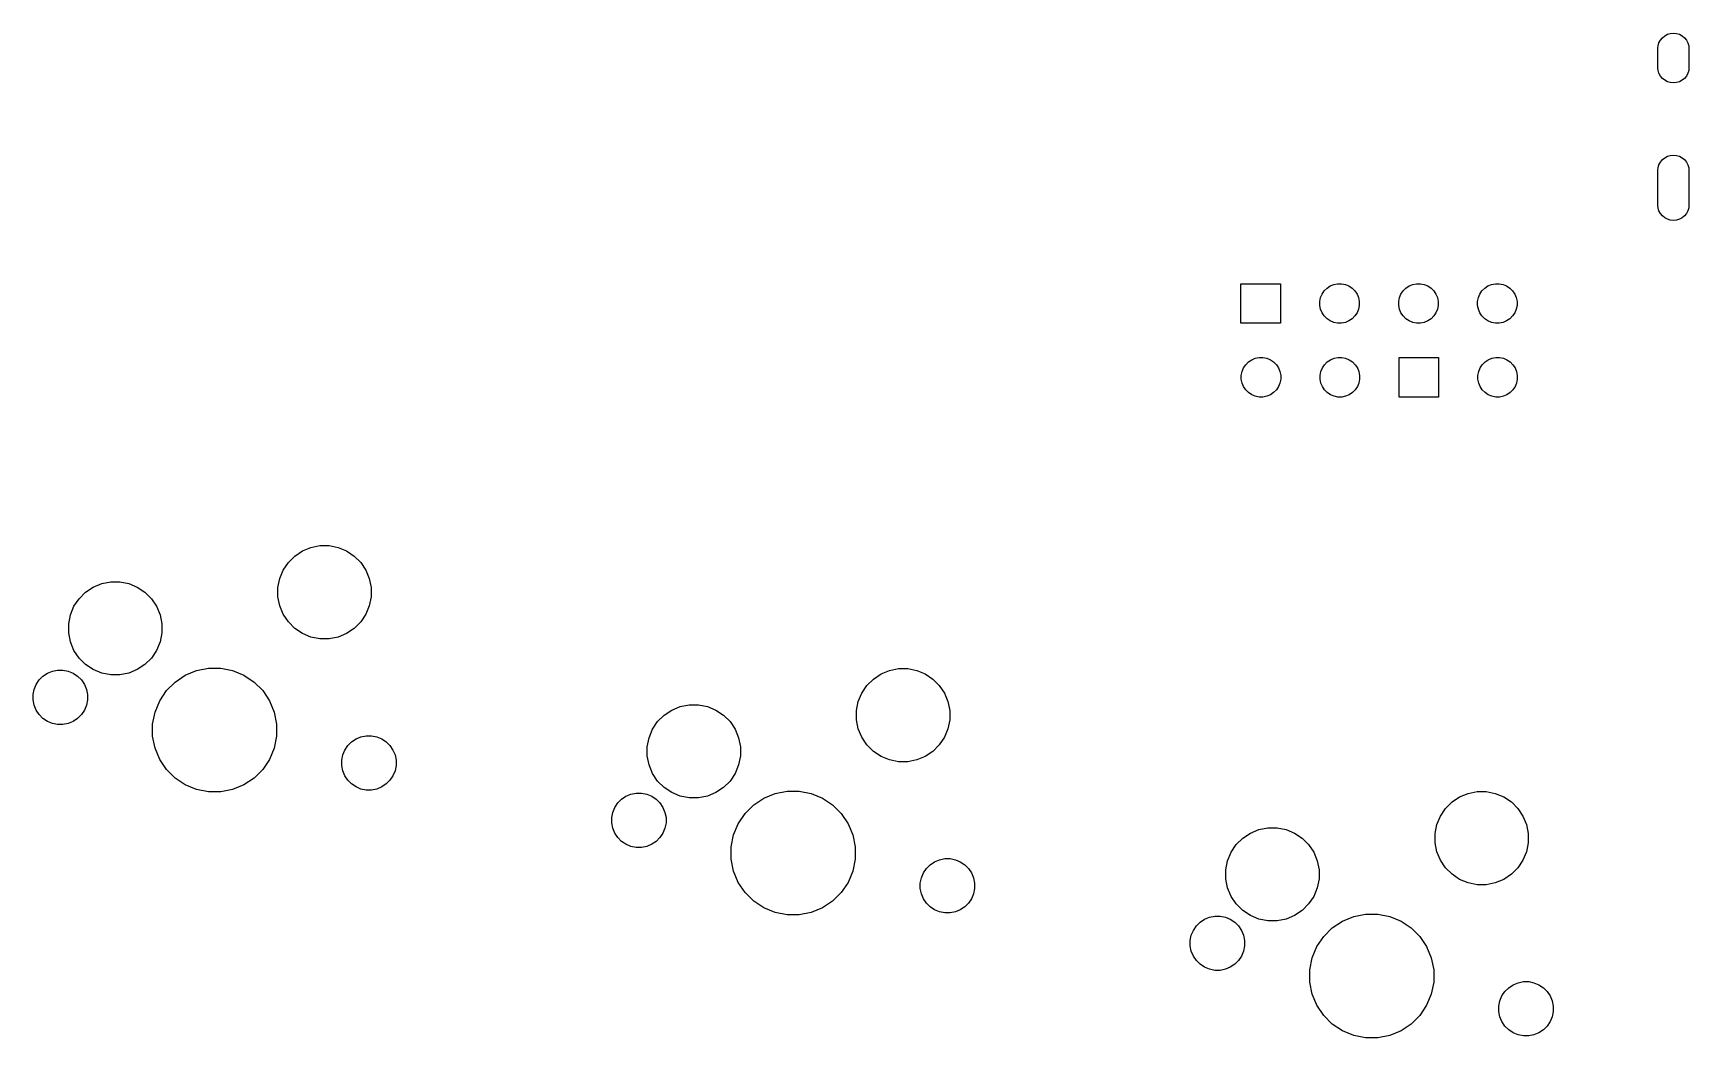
# Model space of a CAD drawing. Extents: x 25 to 359, y 20 to 134.
# Drawn here: x 136.3 to 189.7, y 101.8 to 134.1 of the extents above; entities that cross this region are included whole.
import ezdxf

# ---------------------------------------------------------------- set-up
doc = ezdxf.new("R2010")
doc.units = 0
doc.layers.add('BLACK', color=7, linetype='CONTINUOUS')

msp = doc.modelspace()

# ---------------------------------------------------------------- linework, layer by layer
at = {"layer": 'BLACK', "linetype": 'CONTINUOUS'}
for p, q in [((188.687, 133.81), (188.734, 133.897)), ((188.734, 133.897), (188.796, 133.973)), ((188.796, 133.973), (188.872, 134.035)), ((188.872, 134.035), (188.959, 134.082)), ((188.959, 134.082), (189.053, 134.11)), ((189.053, 134.11), (189.151, 134.12)), ((189.151, 134.12), (189.25, 134.11)), ((189.25, 134.11), (189.344, 134.082)), ((189.344, 134.082), (189.431, 134.035)), ((189.431, 134.035), (189.507, 133.973)), ((189.507, 133.973), (189.569, 133.897)), ((189.569, 133.897), (189.616, 133.81)), ((188.651, 133.642), (188.659, 133.715)), ((188.651, 132.993), (188.651, 133.642)), ((188.659, 133.715), (188.687, 133.81)), ((189.616, 133.81), (189.644, 133.715)), ((189.644, 133.715), (189.651, 133.642)), ((189.651, 133.642), (189.651, 132.993)), ((188.659, 132.919), (188.651, 132.993)), ((188.687, 132.825), (188.659, 132.919)), ((188.734, 132.738), (188.687, 132.825)), ((189.616, 132.825), (189.569, 132.738)), ((189.644, 132.919), (189.616, 132.825)), ((189.651, 132.993), (189.644, 132.919)), ((188.796, 132.662), (188.734, 132.738)), ((188.872, 132.6), (188.796, 132.662)), ((188.959, 132.553), (188.872, 132.6)), ((189.053, 132.525), (188.959, 132.553)), ((189.151, 132.515), (189.053, 132.525)), ((189.25, 132.525), (189.151, 132.515)), ((189.344, 132.553), (189.25, 132.525)), ((189.431, 132.6), (189.344, 132.553)), ((189.507, 132.662), (189.431, 132.6)), ((189.569, 132.738), (189.507, 132.662)), ((188.872, 130.105), (188.959, 130.152)), ((188.959, 130.152), (189.053, 130.18)), ((189.053, 130.18), (189.151, 130.19)), ((189.151, 130.19), (189.25, 130.18)), ((189.25, 130.18), (189.344, 130.152)), ((189.344, 130.152), (189.431, 130.105)), ((188.651, 129.712), (188.659, 129.785)), ((188.651, 128.563), (188.651, 129.712)), ((188.659, 129.785), (188.687, 129.88)), ((188.687, 129.88), (188.734, 129.967)), ((188.734, 129.967), (188.796, 130.043)), ((188.796, 130.043), (188.872, 130.105)), ((189.431, 130.105), (189.507, 130.043)), ((189.507, 130.043), (189.569, 129.967)), ((189.569, 129.967), (189.616, 129.88)), ((189.616, 129.88), (189.644, 129.785)), ((189.644, 129.785), (189.651, 129.712)), ((189.651, 129.712), (189.651, 128.563)), ((188.659, 128.489), (188.651, 128.563)), ((189.651, 128.563), (189.644, 128.489)), ((188.687, 128.395), (188.659, 128.489)), ((188.734, 128.308), (188.687, 128.395)), ((188.796, 128.232), (188.734, 128.308)), ((188.872, 128.17), (188.796, 128.232)), ((188.959, 128.123), (188.872, 128.17)), ((189.053, 128.095), (188.959, 128.123)), ((189.151, 128.085), (189.053, 128.095)), ((189.25, 128.095), (189.151, 128.085)), ((189.344, 128.123), (189.25, 128.095)), ((189.431, 128.17), (189.344, 128.123)), ((189.507, 128.232), (189.431, 128.17)), ((189.569, 128.308), (189.507, 128.232)), ((189.616, 128.395), (189.569, 128.308)), ((189.644, 128.489), (189.616, 128.395)), ((175.226, 124.777), (175.226, 126.047)), ((175.226, 126.047), (176.496, 126.047)), ((176.496, 126.047), (176.496, 124.777)), ((177.908, 125.817), (177.997, 125.906)), ((177.997, 125.906), (178.101, 125.975)), ((178.101, 125.975), (178.216, 126.023)), ((178.216, 126.023), (178.339, 126.047)), ((178.339, 126.047), (178.464, 126.047)), ((178.464, 126.047), (178.587, 126.023)), ((178.587, 126.023), (178.702, 125.975)), ((178.702, 125.975), (178.806, 125.906)), ((178.806, 125.906), (178.895, 125.817)), ((180.448, 125.817), (180.537, 125.906)), ((180.537, 125.906), (180.641, 125.975)), ((180.641, 125.975), (180.756, 126.023)), ((180.756, 126.023), (180.879, 126.047)), ((180.879, 126.047), (181.004, 126.047)), ((181.004, 126.047), (181.127, 126.023)), ((181.127, 126.023), (181.242, 125.975)), ((181.242, 125.975), (181.346, 125.906)), ((181.346, 125.906), (181.435, 125.817)), ((182.988, 125.817), (183.077, 125.906)), ((183.077, 125.906), (183.181, 125.975)), ((183.181, 125.975), (183.296, 126.023)), ((183.296, 126.023), (183.419, 126.047)), ((183.419, 126.047), (183.544, 126.047)), ((183.544, 126.047), (183.667, 126.023)), ((183.667, 126.023), (183.782, 125.975)), ((183.782, 125.975), (183.886, 125.906)), ((183.886, 125.906), (183.975, 125.817)), ((177.766, 125.475), (177.791, 125.598)), ((177.766, 125.35), (177.766, 125.475)), ((177.791, 125.227), (177.766, 125.35)), ((177.791, 125.598), (177.839, 125.713)), ((177.839, 125.713), (177.908, 125.817)), ((178.895, 125.817), (178.964, 125.713)), ((178.964, 125.713), (179.012, 125.598)), ((179.012, 125.598), (179.036, 125.475)), ((179.036, 125.35), (179.012, 125.227)), ((179.036, 125.475), (179.036, 125.35)), ((180.306, 125.475), (180.331, 125.598)), ((180.306, 125.35), (180.306, 125.475)), ((180.331, 125.227), (180.306, 125.35)), ((180.331, 125.598), (180.379, 125.713)), ((180.379, 125.713), (180.448, 125.817)), ((181.435, 125.817), (181.504, 125.713)), ((181.504, 125.713), (181.552, 125.598)), ((181.552, 125.598), (181.576, 125.475)), ((181.576, 125.35), (181.552, 125.227)), ((181.576, 125.475), (181.576, 125.35)), ((182.846, 125.475), (182.871, 125.598)), ((182.846, 125.35), (182.846, 125.475)), ((182.871, 125.227), (182.846, 125.35)), ((182.871, 125.598), (182.919, 125.713)), ((182.919, 125.713), (182.988, 125.817)), ((183.975, 125.817), (184.044, 125.713)), ((184.044, 125.713), (184.092, 125.598)), ((184.092, 125.598), (184.116, 125.475)), ((184.116, 125.35), (184.092, 125.227)), ((184.116, 125.475), (184.116, 125.35)), ((177.839, 125.112), (177.791, 125.227)), ((177.908, 125.008), (177.839, 125.112)), ((177.997, 124.919), (177.908, 125.008)), ((178.101, 124.85), (177.997, 124.919)), ((178.216, 124.802), (178.101, 124.85)), ((178.339, 124.777), (178.216, 124.802)), ((178.587, 124.802), (178.464, 124.777)), ((178.702, 124.85), (178.587, 124.802)), ((178.806, 124.919), (178.702, 124.85)), ((178.895, 125.008), (178.806, 124.919)), ((178.964, 125.112), (178.895, 125.008)), ((179.012, 125.227), (178.964, 125.112)), ((180.379, 125.112), (180.331, 125.227)), ((180.448, 125.008), (180.379, 125.112)), ((180.537, 124.919), (180.448, 125.008)), ((180.641, 124.85), (180.537, 124.919)), ((180.756, 124.802), (180.641, 124.85)), ((180.879, 124.777), (180.756, 124.802)), ((181.127, 124.802), (181.004, 124.777)), ((181.242, 124.85), (181.127, 124.802)), ((181.346, 124.919), (181.242, 124.85)), ((181.435, 125.008), (181.346, 124.919)), ((181.504, 125.112), (181.435, 125.008)), ((181.552, 125.227), (181.504, 125.112)), ((182.919, 125.112), (182.871, 125.227)), ((182.988, 125.008), (182.919, 125.112)), ((183.077, 124.919), (182.988, 125.008)), ((183.181, 124.85), (183.077, 124.919)), ((183.296, 124.802), (183.181, 124.85)), ((183.419, 124.777), (183.296, 124.802)), ((183.667, 124.802), (183.544, 124.777)), ((183.782, 124.85), (183.667, 124.802)), ((183.886, 124.919), (183.782, 124.85)), ((183.975, 125.008), (183.886, 124.919)), ((184.044, 125.112), (183.975, 125.008)), ((184.092, 125.227), (184.044, 125.112)), ((176.496, 124.777), (175.226, 124.777)), ((178.464, 124.777), (178.339, 124.777)), ((181.004, 124.777), (180.879, 124.777)), ((183.544, 124.777), (183.419, 124.777)), ((175.236, 123.095), (175.261, 123.218)), ((175.261, 123.218), (175.309, 123.333)), ((175.309, 123.333), (175.378, 123.437)), ((175.378, 123.437), (175.467, 123.526)), ((175.467, 123.526), (175.571, 123.595)), ((175.571, 123.595), (175.686, 123.643)), ((175.686, 123.643), (175.809, 123.667)), ((175.809, 123.667), (175.934, 123.667)), ((175.934, 123.667), (176.057, 123.643)), ((176.057, 123.643), (176.172, 123.595)), ((176.172, 123.595), (176.276, 123.526)), ((176.276, 123.526), (176.365, 123.437)), ((176.365, 123.437), (176.434, 123.333)), ((176.434, 123.333), (176.482, 123.218)), ((176.482, 123.218), (176.506, 123.095)), ((177.776, 123.095), (177.801, 123.218)), ((177.801, 123.218), (177.849, 123.333)), ((177.849, 123.333), (177.918, 123.437)), ((177.918, 123.437), (178.007, 123.526)), ((178.007, 123.526), (178.111, 123.595)), ((178.111, 123.595), (178.226, 123.643)), ((178.226, 123.643), (178.349, 123.667)), ((178.349, 123.667), (178.474, 123.667)), ((178.474, 123.667), (178.597, 123.643)), ((178.597, 123.643), (178.712, 123.595)), ((178.712, 123.595), (178.816, 123.526)), ((178.816, 123.526), (178.905, 123.437)), ((178.905, 123.437), (178.974, 123.333)), ((178.974, 123.333), (179.022, 123.218)), ((179.022, 123.218), (179.046, 123.095)), ((180.316, 122.397), (180.316, 123.667)), ((180.316, 123.667), (181.586, 123.667)), ((181.586, 123.667), (181.586, 122.397)), ((182.856, 123.095), (182.881, 123.218)), ((182.881, 123.218), (182.929, 123.333)), ((182.929, 123.333), (182.998, 123.437)), ((182.998, 123.437), (183.087, 123.526)), ((183.087, 123.526), (183.191, 123.595)), ((183.191, 123.595), (183.306, 123.643)), ((183.306, 123.643), (183.429, 123.667)), ((183.429, 123.667), (183.554, 123.667)), ((183.554, 123.667), (183.677, 123.643)), ((183.677, 123.643), (183.792, 123.595)), ((183.792, 123.595), (183.896, 123.526)), ((183.896, 123.526), (183.985, 123.437)), ((183.985, 123.437), (184.054, 123.333)), ((184.054, 123.333), (184.102, 123.218)), ((184.102, 123.218), (184.126, 123.095)), ((175.236, 122.97), (175.236, 123.095)), ((175.261, 122.847), (175.236, 122.97)), ((175.309, 122.732), (175.261, 122.847)), ((175.378, 122.628), (175.309, 122.732)), ((176.434, 122.732), (176.365, 122.628)), ((176.482, 122.847), (176.434, 122.732)), ((176.506, 122.97), (176.482, 122.847)), ((176.506, 123.095), (176.506, 122.97)), ((177.776, 122.97), (177.776, 123.095)), ((177.801, 122.847), (177.776, 122.97)), ((177.849, 122.732), (177.801, 122.847)), ((177.918, 122.628), (177.849, 122.732)), ((178.974, 122.732), (178.905, 122.628)), ((179.022, 122.847), (178.974, 122.732)), ((179.046, 122.97), (179.022, 122.847)), ((179.046, 123.095), (179.046, 122.97)), ((182.856, 122.97), (182.856, 123.095)), ((182.881, 122.847), (182.856, 122.97)), ((182.929, 122.732), (182.881, 122.847)), ((182.998, 122.628), (182.929, 122.732)), ((184.054, 122.732), (183.985, 122.628)), ((184.102, 122.847), (184.054, 122.732)), ((184.126, 122.97), (184.102, 122.847)), ((184.126, 123.095), (184.126, 122.97)), ((175.467, 122.539), (175.378, 122.628)), ((175.571, 122.47), (175.467, 122.539)), ((175.686, 122.422), (175.571, 122.47)), ((175.809, 122.397), (175.686, 122.422)), ((175.934, 122.397), (175.809, 122.397)), ((176.057, 122.422), (175.934, 122.397)), ((176.172, 122.47), (176.057, 122.422)), ((176.276, 122.539), (176.172, 122.47)), ((176.365, 122.628), (176.276, 122.539)), ((178.007, 122.539), (177.918, 122.628)), ((178.111, 122.47), (178.007, 122.539)), ((178.226, 122.422), (178.111, 122.47)), ((178.349, 122.397), (178.226, 122.422)), ((178.474, 122.397), (178.349, 122.397)), ((178.597, 122.422), (178.474, 122.397)), ((178.712, 122.47), (178.597, 122.422)), ((178.816, 122.539), (178.712, 122.47)), ((178.905, 122.628), (178.816, 122.539)), ((181.586, 122.397), (180.316, 122.397)), ((183.087, 122.539), (182.998, 122.628)), ((183.191, 122.47), (183.087, 122.539)), ((183.306, 122.422), (183.191, 122.47)), ((183.429, 122.397), (183.306, 122.422)), ((183.554, 122.397), (183.429, 122.397)), ((183.677, 122.422), (183.554, 122.397)), ((183.792, 122.47), (183.677, 122.422)), ((183.896, 122.539), (183.792, 122.47)), ((183.985, 122.628), (183.896, 122.539)), ((144.755, 117.273), (145, 117.437)), ((145, 117.437), (145.273, 117.55)), ((145.273, 117.55), (145.563, 117.608)), ((145.563, 117.608), (145.859, 117.608)), ((145.859, 117.608), (146.148, 117.55)), ((146.148, 117.55), (146.421, 117.437)), ((146.421, 117.437), (146.667, 117.273)), ((144.269, 116.545), (144.382, 116.818)), ((144.382, 116.818), (144.546, 117.064)), ((144.546, 117.064), (144.755, 117.273)), ((146.667, 117.273), (146.876, 117.064)), ((146.876, 117.064), (147.04, 116.818)), ((147.04, 116.818), (147.153, 116.545)), ((138.015, 116.108), (138.261, 116.273)), ((138.261, 116.273), (138.534, 116.386)), ((138.534, 116.386), (138.824, 116.443)), ((138.824, 116.443), (139.119, 116.443)), ((139.119, 116.443), (139.409, 116.386)), ((139.409, 116.386), (139.682, 116.273)), ((139.682, 116.273), (139.928, 116.108)), ((144.211, 116.255), (144.269, 116.545)), ((144.211, 115.96), (144.211, 116.255)), ((147.153, 116.545), (147.211, 116.255)), ((147.211, 116.255), (147.211, 115.96)), ((137.642, 115.654), (137.806, 115.9)), ((137.806, 115.9), (138.015, 116.108)), ((139.928, 116.108), (140.137, 115.9)), ((140.137, 115.9), (140.301, 115.654)), ((144.269, 115.67), (144.211, 115.96)), ((147.211, 115.96), (147.153, 115.67)), ((137.472, 115.091), (137.529, 115.381)), ((137.529, 115.381), (137.642, 115.654)), ((140.301, 115.654), (140.414, 115.381)), ((140.414, 115.381), (140.472, 115.091)), ((144.382, 115.397), (144.269, 115.67)), ((144.546, 115.151), (144.382, 115.397)), ((147.04, 115.397), (146.876, 115.151)), ((147.153, 115.67), (147.04, 115.397)), ((137.472, 114.796), (137.472, 115.091)), ((137.529, 114.506), (137.472, 114.796)), ((140.472, 114.796), (140.414, 114.506)), ((140.472, 115.091), (140.472, 114.796)), ((144.755, 114.942), (144.546, 115.151)), ((145, 114.778), (144.755, 114.942)), ((145.273, 114.665), (145, 114.778)), ((145.563, 114.608), (145.273, 114.665)), ((146.148, 114.665), (145.859, 114.608)), ((146.421, 114.778), (146.148, 114.665)), ((146.667, 114.942), (146.421, 114.778)), ((146.876, 115.151), (146.667, 114.942)), ((137.642, 114.233), (137.529, 114.506)), ((137.806, 113.987), (137.642, 114.233)), ((140.301, 114.233), (140.137, 113.987)), ((140.414, 114.506), (140.301, 114.233)), ((145.859, 114.608), (145.563, 114.608)), ((136.946, 113.564), (137.115, 113.598)), ((137.115, 113.598), (137.287, 113.598)), ((137.287, 113.598), (137.456, 113.564)), ((138.015, 113.778), (137.806, 113.987)), ((138.261, 113.614), (138.015, 113.778)), ((138.534, 113.501), (138.261, 113.614)), ((139.682, 113.614), (139.409, 113.501)), ((139.928, 113.778), (139.682, 113.614)), ((140.137, 113.987), (139.928, 113.778)), ((141.226, 113.434), (141.589, 113.584)), ((141.589, 113.584), (141.974, 113.661)), ((141.974, 113.661), (142.367, 113.661)), ((142.367, 113.661), (142.752, 113.584)), ((142.752, 113.584), (143.115, 113.434)), ((163.634, 113.476), (163.907, 113.589)), ((163.907, 113.589), (164.197, 113.647)), ((164.197, 113.647), (164.492, 113.647)), ((164.492, 113.647), (164.782, 113.589)), ((164.782, 113.589), (165.055, 113.476)), ((136.36, 112.978), (136.426, 113.137)), ((136.426, 113.137), (136.522, 113.281)), ((136.522, 113.281), (136.643, 113.403)), ((136.643, 113.403), (136.787, 113.498)), ((136.787, 113.498), (136.946, 113.564)), ((137.456, 113.564), (137.616, 113.498)), ((137.616, 113.498), (137.759, 113.403)), ((137.759, 113.403), (137.881, 113.281)), ((137.881, 113.281), (137.977, 113.137)), ((137.977, 113.137), (138.043, 112.978)), ((138.824, 113.443), (138.534, 113.501)), ((139.119, 113.443), (138.824, 113.443)), ((139.409, 113.501), (139.119, 113.443)), ((140.621, 112.938), (140.899, 113.215)), ((140.899, 113.215), (141.226, 113.434)), ((143.115, 113.434), (143.441, 113.215)), ((143.441, 113.215), (143.719, 112.938)), ((163.015, 112.857), (163.179, 113.103)), ((163.179, 113.103), (163.388, 113.312)), ((163.388, 113.312), (163.634, 113.476)), ((165.055, 113.476), (165.301, 113.312)), ((165.301, 113.312), (165.51, 113.103)), ((165.51, 113.103), (165.674, 112.857)), ((136.326, 112.809), (136.36, 112.978)), ((136.326, 112.637), (136.326, 112.809)), ((136.36, 112.468), (136.326, 112.637)), ((138.043, 112.978), (138.076, 112.809)), ((138.076, 112.637), (138.043, 112.468)), ((138.076, 112.809), (138.076, 112.637)), ((140.253, 112.248), (140.403, 112.611)), ((140.403, 112.611), (140.621, 112.938)), ((143.719, 112.938), (143.937, 112.611)), ((143.937, 112.611), (144.087, 112.248)), ((162.845, 112.295), (162.902, 112.584)), ((162.902, 112.584), (163.015, 112.857)), ((165.674, 112.857), (165.787, 112.584)), ((165.787, 112.584), (165.845, 112.295)), ((136.426, 112.308), (136.36, 112.468)), ((136.522, 112.165), (136.426, 112.308)), ((136.643, 112.043), (136.522, 112.165)), ((136.787, 111.947), (136.643, 112.043)), ((137.759, 112.043), (137.616, 111.947)), ((137.881, 112.165), (137.759, 112.043)), ((137.977, 112.308), (137.881, 112.165)), ((138.043, 112.468), (137.977, 112.308)), ((140.176, 111.863), (140.253, 112.248)), ((144.087, 112.248), (144.164, 111.863)), ((156.44, 111.939), (156.649, 112.148)), ((156.649, 112.148), (156.895, 112.312)), ((156.895, 112.312), (157.168, 112.425)), ((157.168, 112.425), (157.458, 112.483)), ((157.458, 112.483), (157.753, 112.483)), ((157.753, 112.483), (158.043, 112.425)), ((158.043, 112.425), (158.316, 112.312)), ((158.316, 112.312), (158.561, 112.148)), ((158.561, 112.148), (158.77, 111.939)), ((162.845, 111.999), (162.845, 112.295)), ((162.902, 111.709), (162.845, 111.999)), ((165.845, 111.999), (165.787, 111.709)), ((165.845, 112.295), (165.845, 111.999)), ((136.946, 111.882), (136.787, 111.947)), ((137.115, 111.848), (136.946, 111.882)), ((137.287, 111.848), (137.115, 111.848)), ((137.456, 111.882), (137.287, 111.848)), ((137.616, 111.947), (137.456, 111.882)), ((140.176, 111.47), (140.176, 111.863)), ((140.253, 111.085), (140.176, 111.47)), ((144.164, 111.47), (144.087, 111.085)), ((144.164, 111.863), (144.164, 111.47)), ((146.725, 111.386), (146.884, 111.452)), ((146.884, 111.452), (147.053, 111.485)), ((147.053, 111.485), (147.225, 111.485)), ((147.225, 111.485), (147.394, 111.452)), ((147.394, 111.452), (147.554, 111.386)), ((156.163, 111.42), (156.276, 111.693)), ((156.276, 111.693), (156.44, 111.939)), ((158.77, 111.939), (158.935, 111.693)), ((158.935, 111.693), (159.048, 111.42)), ((163.015, 111.436), (162.902, 111.709)), ((165.787, 111.709), (165.674, 111.436)), ((140.403, 110.722), (140.253, 111.085)), ((144.087, 111.085), (143.937, 110.722)), ((146.298, 110.866), (146.364, 111.025)), ((146.364, 111.025), (146.46, 111.168)), ((146.46, 111.168), (146.581, 111.29)), ((146.581, 111.29), (146.725, 111.386)), ((147.554, 111.386), (147.697, 111.29)), ((147.697, 111.29), (147.819, 111.168)), ((147.819, 111.168), (147.915, 111.025)), ((147.915, 111.025), (147.981, 110.866)), ((156.105, 111.13), (156.163, 111.42)), ((156.105, 110.835), (156.105, 111.13)), ((159.048, 111.42), (159.105, 111.13)), ((159.105, 111.13), (159.105, 110.835)), ((163.179, 111.191), (163.015, 111.436)), ((163.388, 110.982), (163.179, 111.191)), ((163.634, 110.818), (163.388, 110.982)), ((165.301, 110.982), (165.055, 110.818)), ((165.51, 111.191), (165.301, 110.982)), ((165.674, 111.436), (165.51, 111.191)), ((140.621, 110.396), (140.403, 110.722)), ((140.899, 110.118), (140.621, 110.396)), ((143.719, 110.396), (143.441, 110.118)), ((143.937, 110.722), (143.719, 110.396)), ((146.264, 110.697), (146.298, 110.866)), ((146.264, 110.524), (146.264, 110.697)), ((146.298, 110.355), (146.264, 110.524)), ((147.981, 110.866), (148.014, 110.697)), ((148.014, 110.524), (147.981, 110.355)), ((148.014, 110.697), (148.014, 110.524)), ((156.163, 110.545), (156.105, 110.835)), ((156.276, 110.272), (156.163, 110.545)), ((159.048, 110.545), (158.935, 110.272)), ((159.105, 110.835), (159.048, 110.545)), ((163.907, 110.704), (163.634, 110.818)), ((164.197, 110.647), (163.907, 110.704)), ((164.492, 110.647), (164.197, 110.647)), ((164.782, 110.704), (164.492, 110.647)), ((165.055, 110.818), (164.782, 110.704)), ((141.226, 109.9), (140.899, 110.118)), ((141.589, 109.749), (141.226, 109.9)), ((143.115, 109.9), (142.752, 109.749)), ((143.441, 110.118), (143.115, 109.9)), ((146.364, 110.196), (146.298, 110.355)), ((146.46, 110.053), (146.364, 110.196)), ((146.581, 109.931), (146.46, 110.053)), ((146.725, 109.835), (146.581, 109.931)), ((147.697, 109.931), (147.554, 109.835)), ((147.819, 110.053), (147.697, 109.931)), ((147.915, 110.196), (147.819, 110.053)), ((147.981, 110.355), (147.915, 110.196)), ((156.44, 110.026), (156.276, 110.272)), ((156.649, 109.817), (156.44, 110.026)), ((158.77, 110.026), (158.561, 109.817)), ((158.935, 110.272), (158.77, 110.026)), ((141.974, 109.673), (141.589, 109.749)), ((142.367, 109.673), (141.974, 109.673)), ((142.752, 109.749), (142.367, 109.673)), ((146.884, 109.769), (146.725, 109.835)), ((147.053, 109.735), (146.884, 109.769)), ((147.225, 109.735), (147.053, 109.735)), ((147.394, 109.769), (147.225, 109.735)), ((147.554, 109.835), (147.394, 109.769)), ((155.06, 109.177), (155.155, 109.32)), ((155.155, 109.32), (155.277, 109.442)), ((155.277, 109.442), (155.42, 109.538)), ((155.42, 109.538), (155.58, 109.604)), ((155.58, 109.604), (155.749, 109.637)), ((155.749, 109.637), (155.921, 109.637)), ((155.921, 109.637), (156.09, 109.604)), ((156.09, 109.604), (156.249, 109.538)), ((156.249, 109.538), (156.393, 109.442)), ((156.393, 109.442), (156.515, 109.32)), ((156.515, 109.32), (156.61, 109.177)), ((156.895, 109.653), (156.649, 109.817)), ((157.168, 109.54), (156.895, 109.653)), ((157.458, 109.483), (157.168, 109.54)), ((157.753, 109.483), (157.458, 109.483)), ((158.043, 109.54), (157.753, 109.483)), ((158.316, 109.653), (158.043, 109.54)), ((158.561, 109.817), (158.316, 109.653)), ((159.533, 109.255), (159.859, 109.473)), ((159.859, 109.473), (160.222, 109.623)), ((160.222, 109.623), (160.608, 109.7)), ((160.608, 109.7), (161, 109.7)), ((161, 109.7), (161.386, 109.623)), ((161.386, 109.623), (161.748, 109.473)), ((161.748, 109.473), (162.075, 109.255)), ((181.813, 109.142), (182.022, 109.351)), ((182.022, 109.351), (182.268, 109.515)), ((182.268, 109.515), (182.541, 109.628)), ((182.541, 109.628), (182.831, 109.686)), ((182.831, 109.686), (183.126, 109.686)), ((183.126, 109.686), (183.416, 109.628)), ((183.416, 109.628), (183.689, 109.515)), ((183.689, 109.515), (183.935, 109.351)), ((183.935, 109.351), (184.143, 109.142)), ((154.96, 108.848), (154.994, 109.017)), ((154.96, 108.676), (154.96, 108.848)), ((154.994, 109.017), (155.06, 109.177)), ((156.61, 109.177), (156.676, 109.017)), ((156.676, 109.017), (156.71, 108.848)), ((156.71, 108.848), (156.71, 108.676)), ((159.037, 108.65), (159.255, 108.977)), ((159.255, 108.977), (159.533, 109.255)), ((162.075, 109.255), (162.353, 108.977)), ((162.353, 108.977), (162.571, 108.65)), ((181.536, 108.624), (181.649, 108.897)), ((181.649, 108.897), (181.813, 109.142)), ((184.143, 109.142), (184.308, 108.897)), ((184.308, 108.897), (184.421, 108.624)), ((154.994, 108.507), (154.96, 108.676)), ((155.06, 108.348), (154.994, 108.507)), ((155.155, 108.204), (155.06, 108.348)), ((156.61, 108.348), (156.515, 108.204)), ((156.676, 108.507), (156.61, 108.348)), ((156.71, 108.676), (156.676, 108.507)), ((158.81, 107.902), (158.887, 108.288)), ((158.887, 108.288), (159.037, 108.65)), ((162.571, 108.65), (162.721, 108.288)), ((162.721, 108.288), (162.798, 107.902)), ((175.283, 108.187), (175.528, 108.351)), ((175.528, 108.351), (175.801, 108.464)), ((175.801, 108.464), (176.091, 108.522)), ((176.091, 108.522), (176.387, 108.522)), ((176.387, 108.522), (176.677, 108.464)), ((176.677, 108.464), (176.95, 108.351)), ((176.95, 108.351), (177.195, 108.187)), ((181.478, 108.334), (181.536, 108.624)), ((181.478, 108.038), (181.478, 108.334)), ((184.421, 108.624), (184.478, 108.334)), ((184.478, 108.334), (184.478, 108.038)), ((155.277, 108.082), (155.155, 108.204)), ((155.42, 107.987), (155.277, 108.082)), ((155.58, 107.921), (155.42, 107.987)), ((155.749, 107.887), (155.58, 107.921)), ((155.921, 107.887), (155.749, 107.887)), ((156.09, 107.921), (155.921, 107.887)), ((156.249, 107.987), (156.09, 107.921)), ((156.393, 108.082), (156.249, 107.987)), ((156.515, 108.204), (156.393, 108.082)), ((158.81, 107.51), (158.81, 107.902)), ((162.798, 107.902), (162.798, 107.51)), ((174.797, 107.459), (174.91, 107.732)), ((174.91, 107.732), (175.074, 107.978)), ((175.074, 107.978), (175.283, 108.187)), ((177.195, 108.187), (177.404, 107.978)), ((177.404, 107.978), (177.568, 107.732)), ((177.568, 107.732), (177.681, 107.459)), ((181.536, 107.749), (181.478, 108.038)), ((181.649, 107.476), (181.536, 107.749)), ((184.421, 107.749), (184.308, 107.476)), ((184.478, 108.038), (184.421, 107.749)), ((158.887, 107.124), (158.81, 107.51)), ((162.798, 107.51), (162.721, 107.124)), ((164.997, 107.064), (165.093, 107.208)), ((165.093, 107.208), (165.215, 107.329)), ((165.215, 107.329), (165.358, 107.425)), ((165.358, 107.425), (165.518, 107.491)), ((165.518, 107.491), (165.687, 107.525)), ((165.687, 107.525), (165.859, 107.525)), ((165.859, 107.525), (166.028, 107.491)), ((166.028, 107.491), (166.187, 107.425)), ((166.187, 107.425), (166.331, 107.329)), ((166.331, 107.329), (166.453, 107.208)), ((166.453, 107.208), (166.548, 107.064)), ((174.739, 107.17), (174.797, 107.459)), ((177.681, 107.459), (177.739, 107.17)), ((181.813, 107.23), (181.649, 107.476)), ((182.022, 107.021), (181.813, 107.23)), ((184.143, 107.23), (183.935, 107.021)), ((184.308, 107.476), (184.143, 107.23)), ((159.037, 106.761), (158.887, 107.124)), ((159.255, 106.435), (159.037, 106.761)), ((162.571, 106.761), (162.353, 106.435)), ((162.721, 107.124), (162.571, 106.761)), ((164.898, 106.736), (164.932, 106.905)), ((164.898, 106.564), (164.898, 106.736)), ((164.932, 106.905), (164.997, 107.064)), ((166.548, 107.064), (166.614, 106.905)), ((166.614, 106.905), (166.648, 106.736)), ((166.648, 106.736), (166.648, 106.564)), ((174.739, 106.874), (174.739, 107.17)), ((174.797, 106.584), (174.739, 106.874)), ((177.739, 106.874), (177.681, 106.584)), ((177.739, 107.17), (177.739, 106.874)), ((182.268, 106.857), (182.022, 107.021)), ((182.541, 106.744), (182.268, 106.857)), ((182.831, 106.686), (182.541, 106.744)), ((183.126, 106.686), (182.831, 106.686)), ((183.416, 106.744), (183.126, 106.686)), ((183.689, 106.857), (183.416, 106.744)), ((183.935, 107.021), (183.689, 106.857)), ((159.533, 106.157), (159.255, 106.435)), ((159.859, 105.939), (159.533, 106.157)), ((162.075, 106.157), (161.748, 105.939)), ((162.353, 106.435), (162.075, 106.157)), ((164.932, 106.395), (164.898, 106.564)), ((164.997, 106.235), (164.932, 106.395)), ((165.093, 106.092), (164.997, 106.235)), ((166.548, 106.235), (166.453, 106.092)), ((166.614, 106.395), (166.548, 106.235)), ((166.648, 106.564), (166.614, 106.395)), ((174.91, 106.311), (174.797, 106.584)), ((175.074, 106.066), (174.91, 106.311)), ((177.568, 106.311), (177.404, 106.066)), ((177.681, 106.584), (177.568, 106.311)), ((160.222, 105.789), (159.859, 105.939)), ((160.608, 105.712), (160.222, 105.789)), ((161, 105.712), (160.608, 105.712)), ((161.386, 105.789), (161, 105.712)), ((161.748, 105.939), (161.386, 105.789)), ((165.215, 105.97), (165.093, 106.092)), ((165.358, 105.874), (165.215, 105.97)), ((165.518, 105.808), (165.358, 105.874)), ((165.687, 105.775), (165.518, 105.808)), ((165.859, 105.775), (165.687, 105.775)), ((166.028, 105.808), (165.859, 105.775)), ((166.187, 105.874), (166.028, 105.808)), ((166.331, 105.97), (166.187, 105.874)), ((166.453, 106.092), (166.331, 105.97)), ((174.054, 105.577), (174.213, 105.643)), ((174.213, 105.643), (174.382, 105.676)), ((174.382, 105.676), (174.555, 105.676)), ((174.555, 105.676), (174.724, 105.643)), ((174.724, 105.643), (174.883, 105.577)), ((175.283, 105.857), (175.074, 106.066)), ((175.528, 105.693), (175.283, 105.857)), ((175.801, 105.58), (175.528, 105.693)), ((176.95, 105.693), (176.677, 105.58)), ((177.195, 105.857), (176.95, 105.693)), ((177.404, 106.066), (177.195, 105.857)), ((178.493, 105.512), (178.856, 105.663)), ((178.856, 105.663), (179.241, 105.739)), ((179.241, 105.739), (179.634, 105.739)), ((179.634, 105.739), (180.019, 105.663)), ((180.019, 105.663), (180.382, 105.512)), ((173.594, 104.888), (173.627, 105.057)), ((173.627, 105.057), (173.693, 105.216)), ((173.693, 105.216), (173.789, 105.359)), ((173.789, 105.359), (173.911, 105.481)), ((173.911, 105.481), (174.054, 105.577)), ((174.883, 105.577), (175.026, 105.481)), ((175.026, 105.481), (175.148, 105.359)), ((175.148, 105.359), (175.244, 105.216)), ((175.244, 105.216), (175.31, 105.057)), ((175.31, 105.057), (175.344, 104.888)), ((176.091, 105.522), (175.801, 105.58)), ((176.387, 105.522), (176.091, 105.522)), ((176.677, 105.58), (176.387, 105.522)), ((177.889, 105.016), (178.167, 105.294)), ((178.167, 105.294), (178.493, 105.512)), ((180.382, 105.512), (180.709, 105.294)), ((180.709, 105.294), (180.986, 105.016)), ((173.594, 104.715), (173.594, 104.888)), ((173.627, 104.546), (173.594, 104.715)), ((173.693, 104.387), (173.627, 104.546)), ((175.31, 104.546), (175.244, 104.387)), ((175.344, 104.715), (175.31, 104.546)), ((175.344, 104.888), (175.344, 104.715)), ((177.52, 104.327), (177.671, 104.69)), ((177.671, 104.69), (177.889, 105.016)), ((180.986, 105.016), (181.205, 104.69)), ((181.205, 104.69), (181.355, 104.327)), ((173.789, 104.244), (173.693, 104.387)), ((173.911, 104.122), (173.789, 104.244)), ((174.054, 104.026), (173.911, 104.122)), ((174.213, 103.96), (174.054, 104.026)), ((174.883, 104.026), (174.724, 103.96)), ((175.026, 104.122), (174.883, 104.026)), ((175.148, 104.244), (175.026, 104.122)), ((175.244, 104.387), (175.148, 104.244)), ((177.444, 103.942), (177.52, 104.327)), ((181.355, 104.327), (181.432, 103.942)), ((174.382, 103.926), (174.213, 103.96)), ((174.555, 103.926), (174.382, 103.926)), ((174.724, 103.96), (174.555, 103.926)), ((177.444, 103.549), (177.444, 103.942)), ((177.52, 103.164), (177.444, 103.549)), ((181.432, 103.549), (181.355, 103.164)), ((181.432, 103.942), (181.432, 103.549)), ((183.849, 103.369), (183.992, 103.464)), ((183.992, 103.464), (184.151, 103.53)), ((184.151, 103.53), (184.32, 103.564)), ((184.32, 103.564), (184.493, 103.564)), ((184.493, 103.564), (184.662, 103.53)), ((184.662, 103.53), (184.821, 103.464)), ((184.821, 103.464), (184.964, 103.369)), ((177.671, 102.801), (177.52, 103.164)), ((181.355, 103.164), (181.205, 102.801)), ((183.532, 102.775), (183.565, 102.944)), ((183.565, 102.944), (183.631, 103.104)), ((183.631, 103.104), (183.727, 103.247)), ((183.727, 103.247), (183.849, 103.369)), ((184.964, 103.369), (185.086, 103.247)), ((185.086, 103.247), (185.182, 103.104)), ((185.182, 103.104), (185.248, 102.944)), ((185.248, 102.944), (185.282, 102.775)), ((177.889, 102.474), (177.671, 102.801)), ((178.167, 102.196), (177.889, 102.474)), ((180.986, 102.474), (180.709, 102.196)), ((181.205, 102.801), (180.986, 102.474)), ((183.532, 102.603), (183.532, 102.775)), ((183.565, 102.434), (183.532, 102.603)), ((183.631, 102.275), (183.565, 102.434)), ((185.248, 102.434), (185.182, 102.275)), ((185.282, 102.603), (185.248, 102.434)), ((185.282, 102.775), (185.282, 102.603)), ((178.493, 101.978), (178.167, 102.196)), ((178.856, 101.828), (178.493, 101.978)), ((180.382, 101.978), (180.019, 101.828)), ((180.709, 102.196), (180.382, 101.978)), ((183.727, 102.131), (183.631, 102.275)), ((183.849, 102.009), (183.727, 102.131)), ((183.992, 101.914), (183.849, 102.009)), ((184.151, 101.848), (183.992, 101.914)), ((184.821, 101.914), (184.662, 101.848)), ((184.964, 102.009), (184.821, 101.914)), ((185.086, 102.131), (184.964, 102.009)), ((185.182, 102.275), (185.086, 102.131)), ((179.241, 101.751), (178.856, 101.828)), ((179.634, 101.751), (179.241, 101.751)), ((180.019, 101.828), (179.634, 101.751)), ((184.32, 101.814), (184.151, 101.848)), ((184.493, 101.814), (184.32, 101.814)), ((184.662, 101.848), (184.493, 101.814))]:
    msp.add_line(p, q, dxfattribs=at)

doc.saveas('drawing.dxf')
